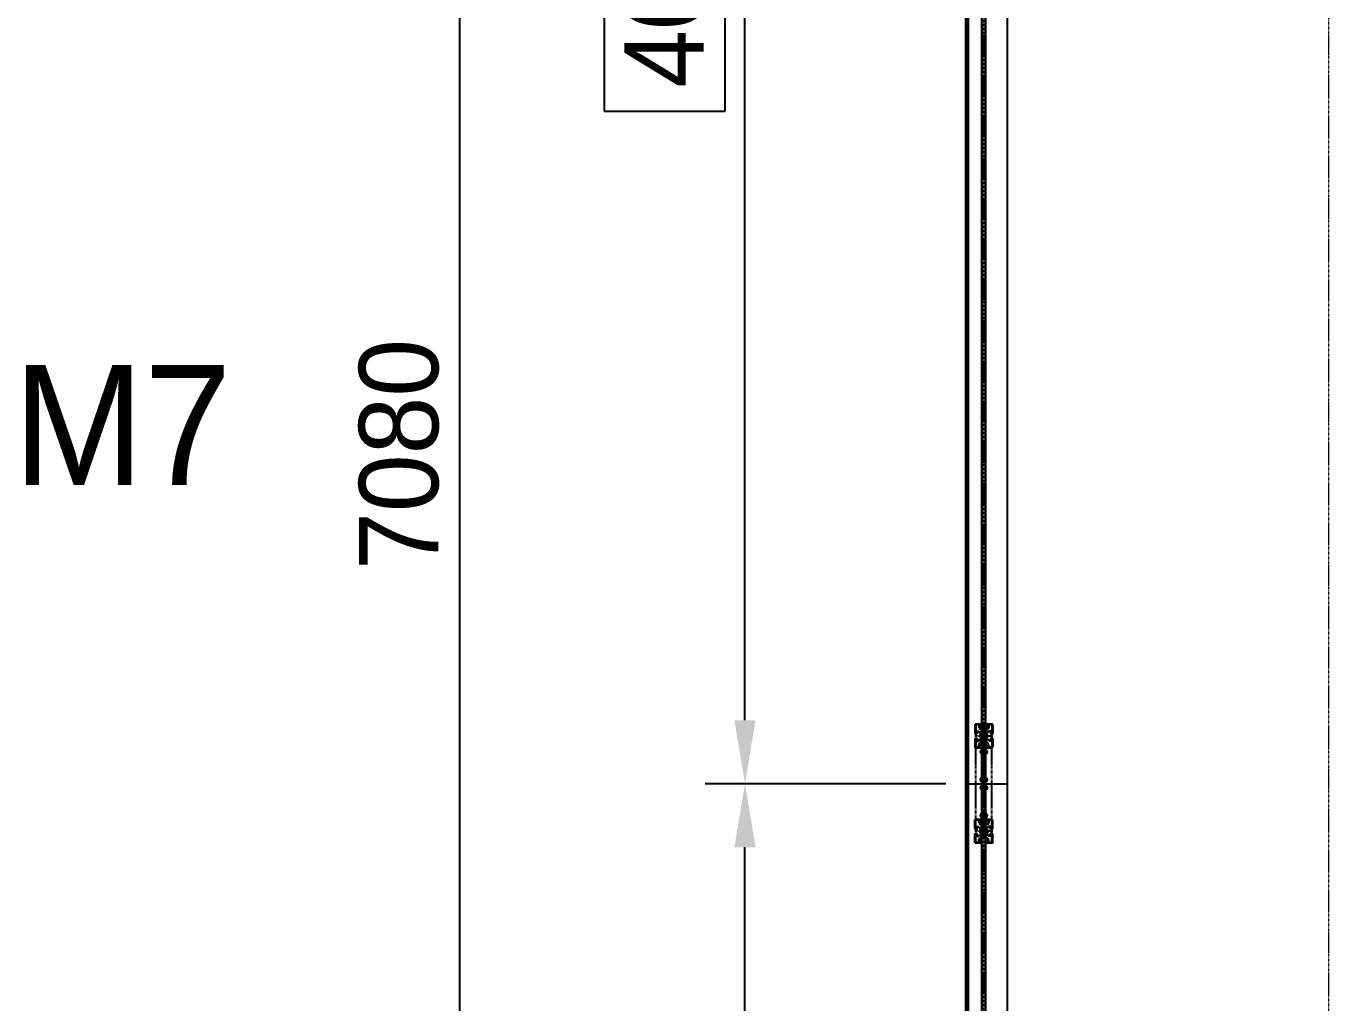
# Model space of a CAD drawing. Header units: inches. Extents: x 0 to 77285, y -118 to 40065.
# Drawn here: x 45052 to 48337, y 18058 to 20520 of the extents above; entities that cross this region are included whole.
import ezdxf
from ezdxf.enums import TextEntityAlignment as Align

# ---------------------------------------------------------------- set-up
doc = ezdxf.new("R2010")
doc.units = ezdxf.units.IN
doc.header["$LTSCALE"] = 5
doc.header["$MEASUREMENT"] = 0
for name, pattern in [('CENTER', [2, 1.25, -0.25, 0.25, -0.25]), ('HIDDEN', [0.375, 0.25, -0.125]), ('PHANTOM', [2.5, 1.25, -0.25, 0.25, -0.25, 0.25, -0.25])]:
    doc.linetypes.add(name, pattern=pattern)
for name, color, linetype in [('11', 1, 'CENTER'), ('22', 2, 'HIDDEN'), ('66', 6, 'PHANTOM'), ('B', 123, 'Continuous'), ('G', 231, 'Continuous')]:
    doc.layers.add(name, color=color, linetype=linetype)
doc.layers.add('33', color=3, linetype='PHANTOM', lineweight=9)
doc.styles.add('SCI', font='')
doc.styles.get('SCI').set_extended_font_data('Gulim')
doc.dimstyles.new('S', dxfattribs={"dimscale": 100, "dimtxt": 2.5, "dimasz": 2, "dimexe": 1.25, "dimexo": 0.625, "dimgap": -0.625, "dimtad": 1, "dimdec": 8, "dimtxsty": 'SCI', "dimcen": 2.5, "dimclrd": 1, "dimclre": 1, "dimclrt": 7, "dimadec": 8, "dimazin": 2, "dimtfac": 1, "dimtdec": 8, "dimtmove": 0, "dimatfit": 3, "dimfxl": 1, "dimarcsym": 0})
doc.dimstyles.new('SCH', dxfattribs={"dimtxt": 2.5, "dimasz": 2, "dimexe": 1.25, "dimexo": 0.625, "dimtad": 1, "dimdec": 8, "dimtxsty": 'SCI', "dimcen": 2.5, "dimclrd": 4, "dimclre": 4, "dimclrt": 7, "dimadec": 8, "dimazin": 2, "dimtfac": 1, "dimtdec": 8, "dimtmove": 0, "dimatfit": 3, "dimfxl": 1, "dimarcsym": 0})

# ---------------------------------------------------------------- blocks, each defined once
blk = doc.blocks.new('0104-20170619.11435441')
for p, q in [((-30, 6), (-30, 21)), ((-30, 6), (-29, 6)), ((-29, 5), (-29, 6)), ((-29, 5), (-24, 5)), ((-6, 22.5), (-28.5, 22.5)), ((-28, 10.5), (-28, 19.5)), ((-28, 10.5), (-26, 10.5)), ((-10.5, 20.5), (-27, 20.5)), ((-26, 10.5), (-26, 12.5)), ((-26, 12.5), (-20.4, 12.5)), ((-22.4, 12.5), (-24.1, 12.5)), ((-23, 10.5), (-24.1, 10.5)), ((-24, 10.5), (-21, 10.5)), ((-24, 5), (-24, 10.5)), ((-21, 10.5), (-18, 8.5)), ((-20.4, 12.5), (-16, 9.6)), ((-18, -8.5), (-18, 8.5)), ((-16, 1), (-16, 9.6)), ((-16, 1), (-9.9, 1)), ((-10.5, 18.5), (-12.5, 18.5)), ((-12.5, 18.5), (-12.5, 12.9)), ((-12.5, 12.9), (-7.9, 6.1)), ((-10.5, 20.5), (-10.5, 18.5)), ((-10.5, 16.5), (-10.5, 13.5)), ((-5, 16.5), (-10.5, 16.5)), ((-10.5, 13.5), (-6.5, 7.6)), ((-4.9, 1), (-7.4, 1)), ((-6, 22.5), (-6, 21.5)), ((-5, 21.5), (-6, 21.5)), ((-4.2, 2.8), (-6, 4.5)), ((-5, 21.5), (-5, 16.5)), ((-2.8, 4.2), (-4.5, 6)), ((-1, 4.9), (-1, 7.4)), ((1, 4.9), (1, 7.4)), ((2.8, 4.2), (4.5, 6)), ((4.2, 2.8), (6, 4.5)), ((4.9, 1), (7.4, 1)), ((5, 21.5), (5, 16.5)), ((6, 21.5), (5, 21.5)), ((10.5, 16.5), (5, 16.5)), ((6, 22.5), (6, 21.5)), ((28.5, 22.5), (6, 22.5)), ((10.5, 13.5), (6.5, 7.6)), ((12.5, 12.9), (7.9, 6.1)), ((9.9, 1), (16, 1)), ((10.5, 20.5), (10.5, 18.5)), ((27, 20.5), (10.5, 20.5)), ((12.5, 18.5), (10.5, 18.5)), ((10.5, 16.5), (10.5, 13.5)), ((12.5, 18.5), (12.5, 12.9)), ((20.4, 12.5), (16, 9.6)), ((16, 1), (16, 9.6)), ((21, 10.5), (18, 8.5)), ((18, -8.5), (18, 8.5)), ((26, 12.5), (20.4, 12.5)), ((24, 10.5), (21, 10.5)), ((24, 5), (24, 10.5)), ((29, 5), (24, 5)), ((26, 10.5), (26, 12.5)), ((28, 10.5), (26, 10.5)), ((28, 10.5), (28, 19.5)), ((29, 5), (29, 6)), ((30, 6), (29, 6)), ((30, 6), (30, 21)), ((-30, -21), (-30, -6)), ((-30, -6), (-29, -6)), ((-29, -6), (-29, -5)), ((-29, -5), (-24, -5)), ((-6, -22.5), (-28.5, -22.5)), ((-28, -19.5), (-28, -10.5)), ((-28, -10.5), (-26, -10.5)), ((-10.5, -20.5), (-27, -20.5)), ((-26, -12.5), (-26, -10.5)), ((-26, -12.5), (-20.4, -12.5)), ((-24, -10.5), (-24, -5)), ((-24, -10.5), (-21, -10.5)), ((-21, -10.5), (-18, -8.5)), ((-20.4, -12.5), (-16, -9.6)), ((-16, -9.6), (-16, -1)), ((-16, -1), (-9.9, -1)), ((-12.5, -12.9), (-7.9, -6.1)), ((-12.5, -18.5), (-12.5, -12.9)), ((-10.5, -18.5), (-12.5, -18.5)), ((-10.5, -13.5), (-6.5, -7.6)), ((-10.5, -16.5), (-10.5, -13.5)), ((-5, -16.5), (-10.5, -16.5)), ((-10.5, -20.5), (-10.5, -18.5)), ((-4.9, -1), (-7.4, -1)), ((-4.2, -2.8), (-6, -4.5)), ((-6, -22.5), (-6, -21.5)), ((-5, -21.5), (-6, -21.5)), ((-5, -21.5), (-5, -16.5)), ((-2.8, -4.2), (-4.5, -6)), ((-1, -4.9), (-1, -7.4)), ((1, -4.9), (1, -7.4)), ((2.8, -4.2), (4.5, -6)), ((4.2, -2.8), (6, -4.5)), ((4.9, -1), (7.4, -1)), ((5, -21.5), (5, -16.5)), ((10.5, -16.5), (5, -16.5)), ((6, -21.5), (5, -21.5)), ((6, -22.5), (6, -21.5)), ((28.5, -22.5), (6, -22.5)), ((10.5, -13.5), (6.5, -7.6)), ((12.5, -12.9), (7.9, -6.1)), ((9.9, -1), (16, -1)), ((10.5, -16.5), (10.5, -13.5)), ((12.5, -18.5), (10.5, -18.5)), ((10.5, -20.5), (10.5, -18.5)), ((27, -20.5), (10.5, -20.5)), ((12.5, -18.5), (12.5, -12.9)), ((16, -9.6), (16, -1)), ((20.4, -12.5), (16, -9.6)), ((21, -10.5), (18, -8.5)), ((26, -12.5), (20.4, -12.5)), ((24, -10.5), (21, -10.5)), ((24, -10.5), (24, -5)), ((29, -5), (24, -5)), ((26, -12.5), (26, -10.5)), ((28, -10.5), (26, -10.5)), ((28, -19.5), (28, -10.5)), ((29, -6), (29, -5)), ((30, -6), (29, -6)), ((30, -21), (30, -6))]:
    blk.add_line(p, q)
for centre, radius, start, end in [((-28.5, 21), 1.5, 90, 180), ((-27, 19.5), 1, 90, 180), ((0, 0), 10, 142.644, 174.2608), ((0, 0), 7.5, 172.3377, 187.6623), ((0, 0), 10, 49.1403, 130.8597), ((0, 0), 7.5, 127.3377, 142.6623), ((0, 0), 5, 146.537, 168.463), ((0, 0), 5, 101.537, 123.463), ((0, 0), 7.5, 82.3377, 97.6623), ((0, 0), 5, 56.537, 78.463), ((0, 0), 5, 11.537, 33.463), ((0, 0), 7.5, 37.3377, 52.6623), ((0, 0), 7.5, 352.3377, 7.6623), ((0, 0), 10, 5.7392, 39.0281), ((0, 0), 10, 5.7392, 37.356), ((27, 19.5), 1, 0, 90), ((28.5, 21), 1.5, 0, 90), ((-28.5, -21), 1.5, 180, 270), ((-27, -19.5), 1, 180, 270), ((0, 0), 10, 185.7392, 217.356), ((0, 0), 10, 229.1403, 309.2607), ((0, 0), 7.5, 217.3377, 232.6623), ((0, 0), 5, 191.537, 213.463), ((0, 0), 10, 243.4796, 310.8597), ((0, 0), 5, 236.537, 258.463), ((0, 0), 7.5, 262.3377, 277.6623), ((0, 0), 5, 281.537, 303.463), ((0, 0), 5, 326.537, 348.463), ((0, 0), 7.5, 307.3377, 322.6623), ((0, 0), 10, 320.9719, 354.2608), ((0, 0), 10, 322.644, 354.2608), ((27, -19.5), 1, 270, 0), ((28.5, -21), 1.5, 270, 0)]:
    blk.add_arc(centre, radius, start, end)
at = {"layer": '11'}
for p, q in [((0, -22.5), (0, 22.5)), ((30, 0), (-30, 0))]:
    blk.add_line(p, q, dxfattribs=at)
blk = doc.blocks.new('A$C8f69a4f7')
at = {"color": 7}
blk.add_line((0, 45.5), (0, -60), dxfattribs=at)
at = {"layer": '11'}
blk.add_line((93.4, 0), (-93.4, 0), dxfattribs=at)
at = {"layer": '66'}
for p, q in [((-90, -17), (-90, 17)), ((-87.5, 0), (-83.8, 6.5)), ((-83.8, -6.5), (-87.5, 0)), ((-87, 20), (87, 20)), ((-76.2, 6.5), (-83.8, 6.5)), ((-80, -7.3), (-80, 7.3)), ((-80, -7), (-80, 7)), ((-76.2, 6.5), (-72.5, 0)), ((-72.5, 0), (-76.2, -6.5)), ((-17.5, 0), (-13.8, 6.5)), ((-13.8, -6.5), (-17.5, 0)), ((-6.2, 6.5), (-13.8, 6.5)), ((-10, -7.3), (-10, 7.3)), ((-10, -7), (-10, 7)), ((-6.2, 6.5), (-2.5, 0)), ((-2.5, 0), (-6.2, -6.5)), ((2.5, 0), (6.2, 6.5)), ((6.2, -6.5), (2.5, 0)), ((13.8, 6.5), (6.2, 6.5)), ((10, -7.3), (10, 7.3)), ((10, -7), (10, 7)), ((13.8, 6.5), (17.5, 0)), ((17.5, 0), (13.8, -6.5)), ((72.5, 0), (76.2, 6.5)), ((76.2, -6.5), (72.5, 0)), ((83.8, 6.5), (76.2, 6.5)), ((80, -7.3), (80, 7.3)), ((80, -7), (80, 7)), ((83.8, 6.5), (87.5, 0)), ((87.5, 0), (83.8, -6.5)), ((90, -17), (90, 17)), ((-87, -20), (87, -20)), ((-76.2, -6.5), (-83.8, -6.5)), ((-6.2, -6.5), (-13.8, -6.5)), ((13.8, -6.5), (6.2, -6.5)), ((83.8, -6.5), (76.2, -6.5))]:
    blk.add_line(p, q, dxfattribs=at)
for centre, radius in [((-80, 0), 8.25), ((-80, 0), 6.5), ((-80, 0), 4.5), ((-80, 0), 4), ((-80, 0), 3.2), ((-10, 0), 8.25), ((-10, 0), 6.5), ((-10, 0), 4.5), ((-10, 0), 4), ((-10, 0), 3.2), ((10, 0), 8.25), ((10, 0), 6.5), ((10, 0), 4.5), ((10, 0), 4), ((10, 0), 3.2), ((80, 0), 8.25), ((80, 0), 6.5), ((80, 0), 4.5), ((80, 0), 4), ((80, 0), 3.2)]:
    blk.add_circle(centre, radius, dxfattribs=at)
for centre, start, end in [((-87, 17), 90, 180), ((87, 17), 0, 90), ((-87, -17), 180, 270), ((87, -17), 270, 0)]:
    blk.add_arc(centre, 3, start, end, dxfattribs=at)
at = {"layer": '22', "xscale": -1}
blk.add_blockref('0104-20170619.11435441', (-120, 0), dxfattribs=at)
at = {"layer": '22'}
blk.add_blockref('0104-20170619.11435441', (120, 0), dxfattribs=at)
blk = doc.blocks.new('A$C431c3e12')
for p, q in [((7, -5255), (7, 1375, 0)), ((40.5, -5255), (40.5, 1375, 0)), ((50.5, -5255), (50.5, 1375, 0)), ((105.5, -5255), (105.5, 1375, 0))]:
    blk.add_line(p, q)
at = {"layer": '11'}
blk.add_line((45.5, -5255), (45.5, 1375, 0), dxfattribs=at)
at = {"layer": 'B'}
blk.add_line((5.5, -5255), (5.5, 1375, 0), dxfattribs=at)
at = {"layer": 'G'}
blk.add_line((0, -5255), (0, 1375, 0), dxfattribs=at)
at = {"rotation": 90}
blk.add_blockref('A$C8f69a4f7', (45.5, -2715), dxfattribs=at)
at = {"layer": '22', "rotation": 90}
blk.add_blockref('0104-20170619.11435441', (45.5, -2595), dxfattribs=at)
at = {"layer": '22', "xscale": -1, "rotation": 90}
blk.add_blockref('0104-20170619.11435441', (45.5, -2835), dxfattribs=at)
blk = doc.blocks.new('*D555')
at = {"color": 1, "lineweight": -2, "transparency": 16777216}
for p, q in [((47371.4, 18610.6), (46764.8, 18610.6)), ((46864.8, 16230.6), (46864.8, 18450.6)), ((46814.8, 17687.2), (46509.5, 17687.2)), ((46509.5, 17687.2), (46509.5, 16993.9)), ((46814.8, 16993.9), (46814.8, 17687.2)), ((46509.5, 16993.9), (46814.8, 16993.9)), ((47371.4, 16070.6), (46764.8, 16070.6))]:
    blk.add_line(p, q, dxfattribs=at)
at = {"color": 1, "transparency": 16777216}
for points in [[(46838.1, 18450.6), (46891.5, 18450.6), (46864.8, 18610.6)], [(46838.1, 16230.6), (46891.5, 16230.6), (46864.8, 16070.6)]]:
    blk.add_solid(points, dxfattribs=at)
at = {"layer": 'Defpoints', "color": 0, "transparency": 16777216}
for p in [(46864.8, 18610.6), (47421.4, 18610.6, 0), (47421.4, 16070.6)]:
    blk.add_point(p, dxfattribs=at)
at = {"color": 7, "transparency": 16777216, "insert": (46662.1, 17340.6), "char_height": 200, "attachment_point": 5, "rotation": 90, "style": 'SCI'}
blk.add_mtext('2540', dxfattribs=at)
blk = doc.blocks.new('*D556')
at = {"color": 1, "lineweight": -2, "transparency": 16777216}
for p, q in [((47371.4, 22700.6), (46764.8, 22700.6)), ((46864.8, 18770.6), (46864.8, 22540.6)), ((46814.8, 21005.2), (46509.5, 21005.2)), ((46509.5, 21005.2), (46509.5, 20305.9)), ((46814.8, 20305.9), (46814.8, 21005.2)), ((46509.5, 20305.9), (46814.8, 20305.9)), ((47371.4, 18610.6), (46764.8, 18610.6))]:
    blk.add_line(p, q, dxfattribs=at)
at = {"color": 1, "transparency": 16777216}
for points in [[(46838.1, 22540.6), (46891.5, 22540.6), (46864.8, 22700.6)], [(46838.1, 18770.6), (46891.5, 18770.6), (46864.8, 18610.6)]]:
    blk.add_solid(points, dxfattribs=at)
at = {"layer": 'Defpoints', "color": 0, "transparency": 16777216}
for p in [(46864.8, 22700.6), (47421.4, 22700.6), (47421.4, 18610.6, 0)]:
    blk.add_point(p, dxfattribs=at)
at = {"color": 7, "transparency": 16777216, "insert": (46662.1, 20655.6), "char_height": 200, "attachment_point": 5, "rotation": 90, "style": 'SCI'}
blk.add_mtext('4090', dxfattribs=at)
blk = doc.blocks.new('*D568')
at = {"color": 4, "lineweight": -2, "transparency": 16777216}
for p, q in [((47371.4, 22980.6), (46045.7, 22980.6)), ((46145.7, 16060.6), (46145.7, 22820.6)), ((47371.4, 15900.6), (46045.7, 15900.6))]:
    blk.add_line(p, q, dxfattribs=at)
at = {"color": 4, "transparency": 16777216}
for points in [[(46119, 22820.6), (46172.3, 22820.6), (46145.7, 22980.6)], [(46119, 16060.6), (46172.3, 16060.6), (46145.7, 15900.6)]]:
    blk.add_solid(points, dxfattribs=at)
at = {"layer": 'Defpoints', "color": 0, "transparency": 16777216}
for p in [(46145.7, 22980.6), (47421.4, 22980.6, 0), (47421.4, 15900.6)]:
    blk.add_point(p, dxfattribs=at)
at = {"color": 7, "transparency": 16777216, "insert": (45993, 19440.6), "char_height": 200, "attachment_point": 5, "rotation": 90, "style": 'SCI'}
blk.add_mtext('7080', dxfattribs=at)

msp = doc.modelspace()

# ---------------------------------------------------------------- linework, layer by layer
at = {"layer": '33'}
msp.add_line((48336.91034076, 15800.55047629), (48336.91034076, 24980.55047629), dxfattribs=at)

# ---------------------------------------------------------------- block references
msp.add_blockref('A$C431c3e12', (47421.41034076, 21325.55047629))

# ---------------------------------------------------------------- texts
at = {"color": 40, "style": 'SCI'}
msp.add_text('M7', height=302.884615385, dxfattribs=at).set_placement((45019.88063412, 19514.58178193), align=Align.MIDDLE_LEFT)

# ---------------------------------------------------------------- dimensions: what is measured, and where the dimension line sits
for base, p1, p2, dimstyle, override, picture, middle in [((46145.6590281645, 22980.5504762947), (47421.4103407562, 15900.5504762947), (47421.4103407562, 22980.5504762947, 0.0000000034), 'SCH', {"dimscale": 80}, '*D568', (45992.995912319, 19440.5504762947)), ((46864.7948811539, 22700.5504762947), (47421.4103407562, 18610.5504762947, 0.0000000013), (47421.4103407562, 22700.5504762947), 'S', {"dimscale": 80, "dimtmove": 1}, '*D556', (46662.1317653084, 20655.5504762947)), ((46864.7948811539, 18610.5504762947), (47421.4103407562, 16070.5504762947), (47421.4103407562, 18610.5504762947, 0.0000000013), 'S', {"dimscale": 80}, '*D555', (46662.1317653084, 17340.5504762947))]:
    dim = msp.add_linear_dim(base=base, p1=p1, p2=p2, angle=90, dimstyle=dimstyle, override=override)
    dim.commit()
    dim.dimension.update_dxf_attribs({"geometry": picture, "text_midpoint": middle})

doc.saveas('drawing.dxf')
